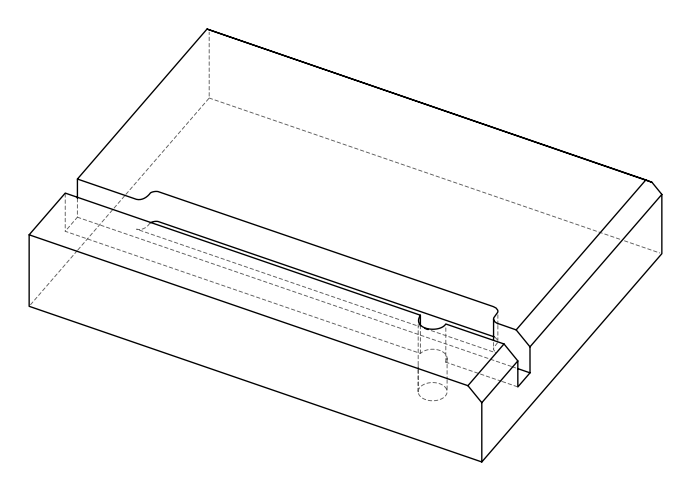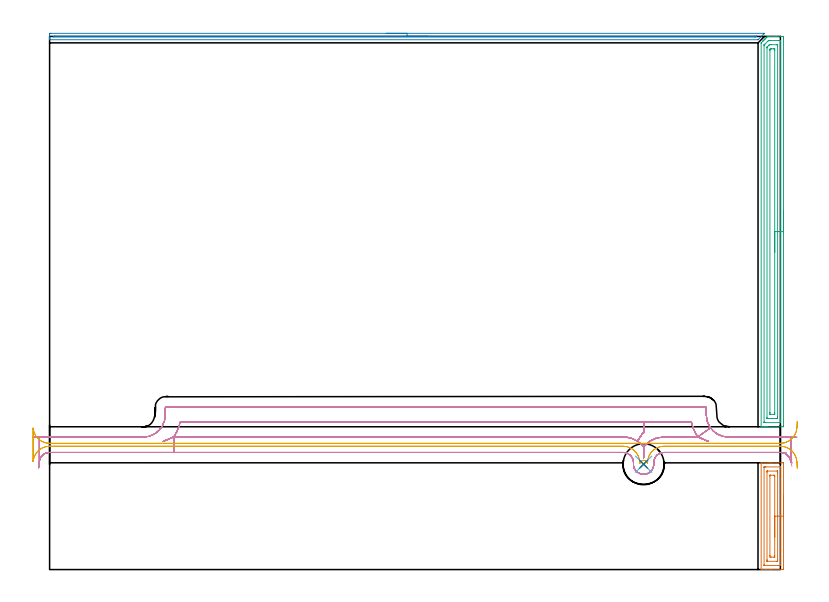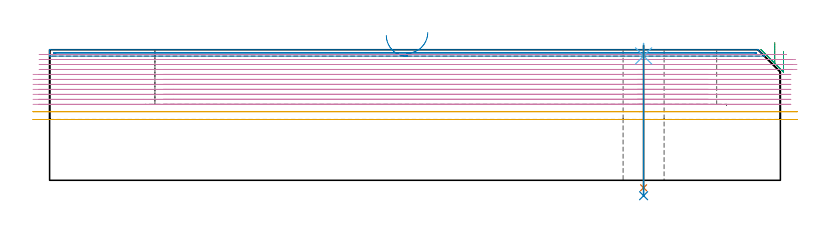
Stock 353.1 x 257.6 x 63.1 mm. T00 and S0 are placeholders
(PLAN: 8 operations, 5 tool changes, 47.7 min)
(1 AREA_MILL | FG_CHAMFER_SURFACE | UGT0205_001 | 1.91 min | 3370 mm3)
(2 AREA_MILL_1 | FG_CHAMFER_SURFACE_1 | UGT0205_001 | 5.64 min | 1677 mm3)
(3 AREA_MILL_2 | FG_CHAMFER_SURFACE_2 | UGT0205_001 | 6.27 min | 11316 mm3)
(4 MILL_OPEN_POCKET | POCKET_OPEN | NXT0201_013 | Follow Part, ap 2.5, ae 75% | 30.05 min | 271316 mm3)
(5 MILL_RECTANGULAR_SLOT | SLOT_RECTANGULAR | NXT0201_012 | Follow Part, ap 4, ae 75% | 3.19 min | 45848 mm3)
(6 SPOT_DRILL | STEP1HOLE | NXT0321_9005460120000 | 0.05 min | 0 mm3)
(7 DRILL_THROUGH_HOLE_INTO_CENTER | STEP1HOLE | NXT0301_087 | 0.28 min | 3125 mm3)
(8 DRILL_TO_ENLARGE_THROUGH_HOLE | STEP1HOLE | UGT0301_264 | 0.29 min | 6161 mm3)
(TOOL UGT0205_001 | Chamfer Mill 20 x 3 x 45 deg. | D20 FL50 Z2)
(TOOL NXT0201_013 | ENDMILL 10mm | D10 FL30 Z4)
(TOOL NXT0201_012 | ENDMILL 16mm [2P460-1600-NA 1630] | D16 FL38 Z6)
(TOOL NXT0321_9005460120000 | NC Spot Drill, 142deg, 12mm, Carbide, Uncoated | D12 PA142 FL30 Z2)
(TOOL NXT0301_087 | Carbide Drill 11.6mm [860.1-1160-058A1-MM 2214] | D11.6 PA140 FL72 Z2)
(TOOL UGT0301_264 | Twist Drill 19.8 mm | D19.8 PA118 FL140 Z2)
(OP 1 AREA_MILL)
G17 G21 G94 G90
T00 M6
G54
G17 G0 G90 X354.6 Y35.8 S1061 M3
G43 Z73.1 H0
Z62.3
G94 G1 Y35.762 Z61.428 F250.
Y35.648 Z60.564
Y35.459 Z59.712
Y35.197 Z58.88
Y34.863 Z58.074
Y34.46 Z57.3
Y33.991 Z56.564
Y33.46 Z55.872
Y32.871 Z55.229
Y32.228 Z54.64
Y31.536 Z54.108
Y30.8 Z53.64
Y30.026 Z53.237
Y29.22 Z52.903
Y28.388 Z52.641
Y27.536 Z52.452
Y26.672 Z52.338
Y25.8 Z52.3
Y0.526
X354.595 Y0.158 Z52.302
X354.591 Y0.01 Z52.305
X354.437 Y0. Z52.459
X348.757 Z58.137
X348.036 Z58.862
X347.87 Z59.028
X346.097 Z60.8
X343.995 Z62.903
X343.815 Z63.077
X343.804 Y0.008 Z63.089
X343.8 Y0.082 Z63.1
Y51.517
X343.803 Y51.592 Z63.089
X343.815 Y51.6 Z63.077
X343.995 Z62.903
X348.036 Z58.862
X348.757 Z58.137
X354.076 Z52.82
X354.44 Y51.597 Z52.456
X354.591 Y51.59 Z52.305
X354.599 Y51.438 Z52.299
X354.6 Y51.074 Z52.3
Y25.8
X353.186 Z53.714
Y2.304
X353.181 Y2.08 Z53.719
X353.179 Y2.027 Z53.721
X353.171 Y2.01 Z53.729
X353.102 Y2.007 Z53.798
X352.903 Y2.003 Z53.997
X352.603 Y2. Z54.297
X352.303 Z54.597
X345.332 Y2.001 Z61.568
X345.285 Y2.002 Z61.615
X345.238 Y2.007 Z61.662
X345.222 Y2.01 Z61.678
X345.22 Y2.027 Z61.68
X345.217 Y2.08 Z61.683
X345.214 Y2.296 Z61.686
Y49.296
X345.219 Y49.52 Z61.681
X345.221 Y49.573 Z61.679
X345.229 Y49.59 Z61.671
X345.298 Y49.593 Z61.602
X345.497 Y49.597 Z61.403
X345.797 Y49.6 Z61.103
X346.097 Z60.803
X353.068 Y49.599 Z53.832
X353.115 Y49.598 Z53.785
X353.162 Y49.593 Z53.738
X353.178 Y49.59 Z53.722
X353.18 Y49.573 Z53.72
X353.183 Y49.52 Z53.717
X353.186 Y49.304 Z53.714
Y25.8
X351.772 Z55.128
X351.771 Y4.605 Z55.129
X351.77 Y4.073 Z55.13
X351.768 Y4.03 Z55.132
X351.766 Y4.016 Z55.134
X351.71 Y4.01 Z55.19
X351.563 Y4.002 Z55.337
X351.49 Y4. Z55.41
X346.91 Y4.001 Z59.99
X346.763 Y4.004 Z60.137
X346.666 Y4.01 Z60.234
X346.634 Y4.017 Z60.266
X346.632 Y4.024 Z60.268
X346.63 Y4.073 Z60.27
X346.629 Y4.428 Z60.271
X346.628 Y4.96 Z60.272
X346.629 Y46.995 Z60.271
X346.63 Y47.527 Z60.27
X346.632 Y47.57 Z60.268
X346.634 Y47.584 Z60.266
X346.69 Y47.59 Z60.21
X346.837 Y47.598 Z60.063
X346.91 Y47.6 Z59.99
X351.49 Y47.599 Z55.41
X351.637 Y47.596 Z55.263
X351.734 Y47.59 Z55.166
X351.766 Y47.583 Z55.134
X351.768 Y47.576 Z55.132
X351.77 Y47.527 Z55.13
X351.771 Y47.172 Z55.129
X351.772 Y46.64 Z55.128
Y25.8
X350.357 Z56.543
Y6.734
X350.351 Y6.026 Z56.549
X350.348 Y6.01 Z56.552
X350.331 Y6.006 Z56.569
X350.285 Y6.002 Z56.615
X350.194 Y6. Z56.706
X350.01 Z56.89
X348.601 Y6.002 Z58.299
X348.05 Y6.022 Z58.85
X348.044 Y6.56 Z58.856
X348.043 Y6.734 Z58.857
Y44.866
X348.049 Y45.574 Z58.851
X348.052 Y45.59 Z58.848
X348.069 Y45.594 Z58.831
X348.115 Y45.598 Z58.785
X348.206 Y45.6 Z58.694
X348.39 Z58.51
X349.799 Y45.598 Z57.101
X350.35 Y45.578 Z56.55
X350.356 Y45.04 Z56.544
X350.357 Y44.866 Z56.543
Y25.8
Y24.928 Z56.581
Y24.063 Z56.695
Y23.212 Z56.883
Y22.38 Z57.146
Y21.574 Z57.48
Y20.8 Z57.882
Y20.064 Z58.351
Y19.372 Z58.882
Y18.729 Z59.472
Y18.14 Z60.115
Y17.608 Z60.807
Y17.14 Z61.543
Y16.737 Z62.316
Y16.403 Z63.122
Y16.141 Z63.954
Y15.952 Z64.806
Y15.838 Z65.671
Y15.8 Z66.543
G0 Z73.1
M5
M2
(OP 2 AREA_MILL_1)
G17 G21 G94 G90
T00 M6
G54
G17 G0 G90 X162.7 Y259.1 S1061 M3
G43 Z73.1 H0
Z70.
G94 G1 X162.738 Z69.128 F250.
X162.852 Z68.264
X163.041 Z67.412
X163.303 Z66.58
X163.637 Z65.774
X164.04 Z65.
X164.508 Z64.264
X165.04 Z63.572
X165.629 Z62.929
X166.272 Z62.34
X166.964 Z61.808
X167.7 Z61.34
X168.474 Z60.937
X169.28 Z60.603
X170.112 Z60.341
X170.964 Z60.152
X171.828 Z60.038
X172.7 Z60.
X345.285 Y259.099 Z59.999
X345.316 Y259.098 Z59.998
X345.347 Y259.095 Z59.999
X345.382 Y259.09 Z60.002
X345.295 Y258.993 Z60.103
X345.246 Y258.945 Z60.154
X342.54 Y256.239 Z62.86
X342.369 Y256.071 Z63.026
X342.295 Y256.004 Z63.089
X342.093 Y256. Z63.1
X0.179
X0.01 Y256.003 Z63.088
X0.004 Y256.098 Z62.994
X0. Y256.199 Z62.9
Y256.423 Z62.676
Y257.116 Z61.978
Y258.33 Z60.767
X0.006 Y258.851 Z60.244
X0.01 Y259.093 Z60.001
X0.371 Y259.098 Z60.
X0.626 Y259.1
X172.7
Y257.686 Z61.414
X340.892
X341.199 Y257.685 Z61.415
X341.509 Y257.682 Z61.418
X341.515 Y257.679 Z61.421
Y257.677 Z61.423
X341.331 Y257.486 Z61.614
X341.297 Y257.453 Z61.647
X341.262 Y257.424 Z61.676
X341.199 Y257.421 Z61.679
X340.89 Y257.416 Z61.684
X340.585 Y257.415 Z61.685
X340.305 Y257.414 Z61.686
X2.413 Y257.415 Z61.685
X2.105 Y257.416 Z61.684
X2.041 Y257.419 Z61.681
X2.015 Y257.421 Z61.679
X2.01 Y257.432 Z61.668
X2.008 Y257.51 Z61.59
X2.026 Y257.679 Z61.421
X2.207 Y257.682 Z61.418
X2.413 Y257.684 Z61.416
X2.721 Y257.686 Z61.414
X3.
X172.7
X173.572 Z61.452
X174.436 Z61.566
X175.288 Z61.755
X176.12 Z62.017
X176.926 Z62.351
X177.7 Z62.754
X178.436 Z63.223
X179.128 Z63.754
X179.771 Z64.343
X180.36 Z64.986
X180.892 Z65.678
X181.36 Z66.414
X181.763 Z67.188
X182.097 Z67.994
X182.359 Z68.826
X182.548 Z69.678
X182.662 Z70.543
X182.7 Z71.414
G0 Z73.1
M5
M2
(OP 3 AREA_MILL_2)
G17 G21 G94 G90
T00 M6
G54
G17 G0 G90 X354.6 Y173.3 S1061 M3
G43 Z73.1 H0
Z62.3
G94 G1 Y173.262 Z61.428 F250.
Y173.148 Z60.564
Y172.959 Z59.712
Y172.697 Z58.88
Y172.363 Z58.074
Y171.96 Z57.3
Y171.492 Z56.564
Y170.96 Z55.872
Y170.371 Z55.229
Y169.728 Z54.64
Y169.036 Z54.108
Y168.3 Z53.64
Y167.526 Z53.237
Y166.72 Z52.903
Y165.888 Z52.641
Y165.036 Z52.452
Y164.172 Z52.338
Y163.3 Z52.3
Y69.604
X354.596 Y69.235 Z52.302
X354.592 Y69.01 Z52.306
X354.363 Y69. Z52.534
X346.983 Z59.911
X346.41 Z60.487
X346.097 Z60.799
X345.524 Z61.373
X345.21 Z61.685
X344.583 Z62.316
X344.17 Z62.729
X343.828 Z63.062
X343.802 Y69.009 Z63.088
X343.8 Y69.158 Z63.1
Y254.319
X343.803 Y254.495 Z63.089
X343.861 Y254.559 Z63.035
X344.031 Y254.731 Z62.869
X344.619 Y255.321 Z62.277
X344.726 Y255.426 Z62.174
X344.809 Y255.509 Z62.091
X344.915 Y255.617 Z61.981
X345.019 Y255.72 Z61.88
X345.106 Y255.806 Z61.793
X345.21 Y255.912 Z61.686
X345.313 Y256.013 Z61.586
X345.404 Y256.104 Z61.496
X345.506 Y256.208 Z61.39
X345.607 Y256.307 Z61.293
X345.701 Y256.401 Z61.199
X345.801 Y256.503 Z61.095
X345.9 Y256.601 Z60.999
X345.998 Y256.699 Z60.901
X346.097 Y256.799 Z60.799
X346.54 Y257.241 Z60.359
X346.701 Y257.402 Z60.198
X346.891 Y257.591 Z60.007
X346.902 Y257.599 Z59.995
X346.983 Y257.6 Z59.916
X347.091 Z59.809
X348.13 Z58.77
X348.757 Z58.139
X349.957 Z56.94
X350.53 Z56.365
X351.13 Z55.765
X353.79 Z53.107
X354.076 Y257.597 Z52.82
X354.591 Y257.592 Z52.306
X354.594 Y257.517 Z52.303
X354.599 Y256.996 Z52.301
X354.6 Y256.469 Z52.3
Y163.3
X353.186 Z53.714
Y71.393
X353.184 Y71.167 Z53.716
X353.181 Y71.056 Z53.719
X353.179 Y71.01 Z53.721
X353.075 Y71.007 Z53.825
X352.688 Y71.001 Z54.212
X345.596 Z61.304
X345.351 Y71.004 Z61.549
X345.256 Y71.009 Z61.644
X345.221 Y71.012 Z61.679
X345.219 Y71.057 Z61.681
X345.216 Y71.166 Z61.684
X345.214 Y71.385 Z61.686
X345.215 Y253.422 Z61.685
Y253.427
X345.221 Y253.45 Z61.679
X345.236 Y253.474 Z61.664
X345.281 Y253.526 Z61.619
X345.362 Y253.611 Z61.538
X345.485 Y253.735 Z61.415
X345.638 Y253.888 Z61.262
X346.968 Y255.219 Z59.932
X346.983 Y255.234 Z59.917
X347.276 Y255.514 Z59.624
X347.361 Y255.59 Z59.539
X347.488 Y255.596 Z59.412
X347.87 Y255.599 Z59.03
X348.371 Y255.6 Z58.529
X352.303 Z54.597
X352.804 Y255.599 Z54.096
X353.049 Y255.596 Z53.851
X353.144 Y255.591 Z53.756
X353.179 Y255.588 Z53.721
X353.181 Y255.543 Z53.719
X353.184 Y255.434 Z53.716
X353.186 Y255.215 Z53.714
Y163.3
X351.772 Z55.128
X351.771 Y74.066 Z55.129
X351.769 Y73.711 Z55.131
X351.765 Y73.173 Z55.135
X351.754 Y73.01 Z55.146
X351.586 Y73.003 Z55.314
X351.417 Y73.001 Z55.483
X350.702 Y73. Z56.198
X348.929 Z57.971
X347.155 Z59.745
X346.983 Y73.002 Z59.917
X346.811 Y73.005 Z60.089
X346.697 Y73.01 Z60.203
X346.635 Y73.02 Z60.265
X346.633 Y73.055 Z60.267
X346.631 Y73.173 Z60.269
X346.629 Y73.53 Z60.271
Y251.998
X346.632 Y252.267 Z60.268
X346.635 Y252.399 Z60.265
X346.639 Y252.428 Z60.261
X346.665 Y252.458 Z60.235
X346.735 Y252.534 Z60.165
X347.304 Y253.104 Z59.596
X347.627 Y253.427 Z59.273
X347.752 Y253.545 Z59.148
X347.791 Y253.58 Z59.109
X347.87 Y253.59 Z59.03
X348.585 Y253.599 Z58.315
X351.244 Y253.6 Z55.656
X351.417 Y253.598 Z55.483
X351.589 Y253.595 Z55.311
X351.703 Y253.59 Z55.197
X351.765 Y253.58 Z55.135
X351.767 Y253.545 Z55.133
X351.769 Y253.427 Z55.131
X351.771 Y253.07 Z55.129
X351.772 Y163.3 Z55.128
X350.357 Z56.543
Y75.85
X350.355 Y75.135 Z56.545
X350.351 Y75.03 Z56.549
X350.349 Y75.01 Z56.551
X350.329 Y75.007 Z56.571
X350.277 Y75.004 Z56.623
X350.066 Y75.001 Z56.834
X348.321 Z58.579
X348.124 Y75.003 Z58.776
X348.075 Y75.006 Z58.825
X348.054 Y75.01 Z58.846
X348.05 Y75.02 Z58.85
X348.048 Y75.087 Z58.852
X348.043 Y75.676 Z58.857
Y75.85
Y250.75
X348.045 Y251.109 Z58.855
X348.047 Y251.288 Z58.853
X348.05 Y251.374 Z58.85
X348.085 Y251.425 Z58.815
X348.18 Y251.521 Z58.72
X348.239 Y251.578 Z58.661
X348.335 Y251.59 Z58.565
X348.757 Y251.599 Z58.143
X348.799 Y251.6 Z58.101
X349.643 Z57.257
X350.079 Y251.599 Z56.821
X350.277 Y251.597 Z56.623
X350.325 Y251.594 Z56.575
X350.346 Y251.591 Z56.554
X350.35 Y251.58 Z56.55
X350.352 Y251.513 Z56.548
X350.357 Y250.924 Z56.543
Y250.75
Y163.3
Y162.428 Z56.581
Y161.564 Z56.695
Y160.712 Z56.883
Y159.88 Z57.146
Y159.074 Z57.48
Y158.3 Z57.882
Y157.564 Z58.351
Y156.872 Z58.882
Y156.229 Z59.472
Y155.64 Z60.115
Y155.108 Z60.807
Y154.64 Z61.543
Y154.237 Z62.316
Y153.903 Z63.122
Y153.641 Z63.954
Y153.452 Z64.806
Y153.338 Z65.671
Y153.3 Z66.543
G0 Z73.1
M5
M2
(OP 4 MILL_OPEN_POCKET)
G17 G21 G94 G90
T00 M6
G54
G17 G0 G90 X356.068 Y64. S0 M3
G43 Z73.201 H0
Z60.792
G94 G1 X353.068 F250.
X328. F500.
G2 X319.302 Y68.468 R10.7
G1 X313.205 Y64.1
G2 X310.14 Y71.2 R18.2
G1 X287.227
Y66.2
X286.773
G2 X287. Y66.047 R17.5
X287.227 Y66.2 R17.5
G1 Y71.2
X63.06
G2 X59.995 Y64.1 R18.2
G1 X54.91 Y61.929
X59.995 Y64.1
X277.125
G2 X287. Y59.264 R12.5
G1 Y53.92
Y59.264
G2 X296.875 Y64.1 R12.5
G1 X313.205
X318.29 Y61.929
X313.205 Y64.1
X319.302 Y68.468
G2 X317.3 Y74.7 R10.7
G1 Y78.
G3 X316.6 Y78.7 R0.7
G1 X56.6
G3 X55.9 Y78. R0.7
G1 Y74.7
G2 X45.2 Y64. R10.7
G1 X-5.
Y52.147
X-4.97
G2 X0. Y56.6 R5.
G1 X277.125
G2 X282.112 Y51.246 R5.
G3 X291.888 Y51.246 R-4.9
G2 X296.875 Y56.6 R5.
G1 X353.067
X356.067 F250.
G0 Z73.201
X360.462 Y64.
Z58.383
G1 X357.462
X328. F500.
G2 X319.302 Y68.468 R10.7
G1 X313.205 Y64.1
G2 X310.14 Y71.2 R18.2
G1 X287.227
Y66.2
X286.773
G2 X287. Y66.047 R17.5
X287.227 Y66.2 R17.5
G1 Y71.2
X63.06
G2 X59.995 Y64.1 R18.2
G1 X54.91 Y61.929
X59.995 Y64.1
X277.125
G2 X287. Y59.264 R12.5
G1 Y53.92
Y59.264
G2 X296.875 Y64.1 R12.5
G1 X313.205
X318.29 Y61.929
X313.205 Y64.1
X319.302 Y68.468
G2 X317.3 Y74.7 R10.7
G1 Y78.
G3 X316.6 Y78.7 R0.7
G1 X56.6
G3 X55.9 Y78. R0.7
G1 Y74.7
G2 X45.2 Y64. R10.7
G1 X-5.
Y52.147
X-4.97
G2 X0. Y56.6 R5.
G1 X277.125
G2 X282.112 Y51.246 R5.
G3 X291.888 Y51.246 R-4.9
G2 X296.875 Y56.6 R5.
G1 X353.1
G2 X356.438 Y55.322 R5.
G1 X358.672 Y53.319 F250.
G0 X361.1 Y64. Z55.974
G1 X358.1
X328. F500.
G2 X319.302 Y68.468 R10.7
G1 X313.205 Y64.1
G2 X310.14 Y71.2 R18.2
G1 X287.227
Y66.2
X286.773
G2 X287. Y66.047 R17.5
X287.227 Y66.2 R17.5
G1 Y71.2
X63.06
G2 X59.995 Y64.1 R18.2
G1 X54.91 Y61.929
X59.995 Y64.1
X277.125
G2 X287. Y59.264 R12.5
G1 Y53.92
Y59.264
G2 X296.875 Y64.1 R12.5
G1 X313.205
X318.29 Y61.929
X313.205 Y64.1
X319.302 Y68.468
G2 X317.3 Y74.7 R10.7
G1 Y78.
G3 X316.6 Y78.7 R0.7
G1 X56.6
G3 X55.9 Y78. R0.7
G1 Y74.7
G2 X45.2 Y64. R10.7
G1 X-5.
Y52.147
X-4.97
G2 X0. Y56.6 R5.
G1 X277.125
G2 X282.112 Y51.246 R5.
G3 X291.888 Y51.246 R-4.9
G2 X296.875 Y56.6 R5.
G1 X353.1
G2 X357.437 Y54.088 R5.
G1 X358.93 Y51.486 F250.
G0 X361.1 Y64. Z53.564
G1 X358.1
X328. F500.
G2 X319.302 Y68.468 R10.7
G1 X313.205 Y64.1
G2 X310.14 Y71.2 R18.2
G1 X287.227
Y66.2
X286.773
G2 X287. Y66.047 R17.5
X287.227 Y66.2 R17.5
G1 Y71.2
X63.06
G2 X59.995 Y64.1 R18.2
G1 X54.91 Y61.929
X59.995 Y64.1
X277.125
G2 X287. Y59.264 R12.5
G1 Y53.92
Y59.264
G2 X296.875 Y64.1 R12.5
G1 X313.205
X318.29 Y61.929
X313.205 Y64.1
X319.302 Y68.468
G2 X317.3 Y74.7 R10.7
G1 Y78.
G3 X316.6 Y78.7 R0.7
G1 X56.6
G3 X55.9 Y78. R0.7
G1 Y74.7
G2 X45.2 Y64. R10.7
G1 X-5.
Y52.147
X-4.97
G2 X0. Y56.6 R5.
G1 X277.125
G2 X282.112 Y51.246 R5.
G3 X291.888 Y51.246 R-4.9
G2 X296.875 Y56.6 R5.
G1 X353.1
G2 X357.947 Y52.828 R5.
G1 X358.683 Y49.919 F250.
G0 Z73.201
X-5.298 Y49.165
Z51.155
G1 X-4.97 Y52.147
G2 X0. Y56.6 R5. F500.
G1 X59.995
Y64.1
X277.125
G2 X284.016 Y62.029 R12.5
G1 X286.773 Y66.2
G2 X287. Y66.047 R17.5
X287.227 Y66.2 R17.5
G1 X286.773
X284.016 Y62.029
G2 X287. Y59.264 R12.5
G1 Y53.92
Y59.264
G2 X296.875 Y64.1 R12.5
G1 X313.205
X318.29 Y61.929
X313.205 Y64.1
G2 X310.14 Y71.2 R18.2
G1 X63.06
G2 X59.995 Y64.1 R18.2
G1 X54.91 Y61.929
X59.995 Y64.1
Y56.6
X277.125
G2 X282.112 Y51.246 R5.
G3 X291.888 Y51.246 R-4.9
G2 X296.875 Y56.6 R5.
G1 X353.1
G2 X358.09 Y51.916 R5.
G1 X358.1
Y64.
X328.
G2 X317.3 Y74.7 R10.7
G1 Y78.
G3 X316.6 Y78.7 R0.7
G1 X56.6
G3 X55.9 Y78. R0.7
G1 Y74.7
G2 X45.2 Y64. R10.7
G1 X-5.
X-8. F250.
G0 X-5.298 Y49.165 Z48.746
G1 X-4.97 Y52.147
G2 X0. Y56.6 R5. F500.
G1 X59.995
Y64.1
X277.125
G2 X284.016 Y62.029 R12.5
G1 X286.773 Y66.2
G2 X287. Y66.047 R17.5
X287.227 Y66.2 R17.5
G1 X286.773
X284.016 Y62.029
G2 X287. Y59.264 R12.5
G1 Y53.92
Y59.264
G2 X296.875 Y64.1 R12.5
G1 X313.205
X318.29 Y61.929
X313.205 Y64.1
G2 X310.14 Y71.2 R18.2
G1 X63.06
G2 X59.995 Y64.1 R18.2
G1 X54.91 Y61.929
X59.995 Y64.1
Y56.6
X277.125
G2 X282.112 Y51.246 R5.
G3 X291.888 Y51.246 R-4.9
G2 X296.875 Y56.6 R5.
G1 X353.1
G2 X358.09 Y51.916 R5.
G1 X358.1
Y64.
X328.
G2 X317.3 Y74.7 R10.7
G1 Y78.
G3 X316.6 Y78.7 R0.7
G1 X56.6
G3 X55.9 Y78. R0.7
G1 Y74.7
G2 X45.2 Y64. R10.7
G1 X-5.
X-8. F250.
G0 X-5.298 Y49.165 Z46.337
G1 X-4.97 Y52.147
G2 X0. Y56.6 R5. F500.
G1 X59.995
Y64.1
X277.125
G2 X284.016 Y62.029 R12.5
G1 X286.773 Y66.2
G2 X287. Y66.047 R17.5
X287.227 Y66.2 R17.5
G1 X286.773
X284.016 Y62.029
G2 X287. Y59.264 R12.5
G1 Y53.92
Y59.264
G2 X296.875 Y64.1 R12.5
G1 X313.205
X318.29 Y61.929
X313.205 Y64.1
G2 X310.14 Y71.2 R18.2
G1 X63.06
G2 X59.995 Y64.1 R18.2
G1 X54.91 Y61.929
X59.995 Y64.1
Y56.6
X277.125
G2 X282.112 Y51.246 R5.
G3 X291.888 Y51.246 R-4.9
G2 X296.875 Y56.6 R5.
G1 X353.1
G2 X358.09 Y51.916 R5.
G1 X358.1
Y64.
X328.
G2 X317.3 Y74.7 R10.7
G1 Y78.
G3 X316.6 Y78.7 R0.7
G1 X56.6
G3 X55.9 Y78. R0.7
G1 Y74.7
G2 X45.2 Y64. R10.7
G1 X-5.
X-8. F250.
G0 X-5.298 Y49.165 Z43.928
G1 X-4.97 Y52.147
G2 X0. Y56.6 R5. F500.
G1 X59.995
Y64.1
X277.125
G2 X284.016 Y62.029 R12.5
G1 X286.773 Y66.2
G2 X287. Y66.047 R17.5
X287.227 Y66.2 R17.5
G1 X286.773
X284.016 Y62.029
G2 X287. Y59.264 R12.5
G1 Y53.92
Y59.264
G2 X296.875 Y64.1 R12.5
G1 X313.205
X318.29 Y61.929
X313.205 Y64.1
G2 X310.14 Y71.2 R18.2
G1 X63.06
G2 X59.995 Y64.1 R18.2
G1 X54.91 Y61.929
X59.995 Y64.1
Y56.6
X277.125
G2 X282.112 Y51.246 R5.
G3 X291.888 Y51.246 R-4.9
G2 X296.875 Y56.6 R5.
G1 X353.1
G2 X358.09 Y51.916 R5.
G1 X358.1
Y64.
X328.
G2 X317.3 Y74.7 R10.7
G1 Y78.
G3 X316.6 Y78.7 R0.7
G1 X56.6
G3 X55.9 Y78. R0.7
G1 Y74.7
G2 X45.2 Y64. R10.7
G1 X-5.
X-8. F250.
G0 X-5.298 Y49.165 Z41.518
G1 X-4.97 Y52.147
G2 X0. Y56.6 R5. F500.
G1 X59.995
Y64.1
X277.125
G2 X284.016 Y62.029 R12.5
G1 X286.773 Y66.2
G2 X287. Y66.047 R17.5
X287.227 Y66.2 R17.5
G1 X286.773
X284.016 Y62.029
G2 X287. Y59.264 R12.5
G1 Y53.92
Y59.264
G2 X296.875 Y64.1 R12.5
G1 X313.205
X318.29 Y61.929
X313.205 Y64.1
G2 X310.14 Y71.2 R18.2
G1 X63.06
G2 X59.995 Y64.1 R18.2
G1 X54.91 Y61.929
X59.995 Y64.1
Y56.6
X277.125
G2 X282.112 Y51.246 R5.
G3 X291.888 Y51.246 R-4.9
G2 X296.875 Y56.6 R5.
G1 X353.1
G2 X358.09 Y51.916 R5.
G1 X358.1
Y64.
X328.
G2 X317.3 Y74.7 R10.7
G1 Y78.
G3 X316.6 Y78.7 R0.7
G1 X56.6
G3 X55.9 Y78. R0.7
G1 Y74.7
G2 X45.2 Y64. R10.7
G1 X-5.
X-8. F250.
G0 X-5.298 Y49.165 Z39.109
G1 X-4.97 Y52.147
G2 X0. Y56.6 R5. F500.
G1 X59.995
Y64.1
X277.125
G2 X284.016 Y62.029 R12.5
G1 X286.773 Y66.2
G2 X287. Y66.047 R17.5
X287.227 Y66.2 R17.5
G1 X286.773
X284.016 Y62.029
G2 X287. Y59.264 R12.5
G1 Y53.92
Y59.264
G2 X296.875 Y64.1 R12.5
G1 X313.205
X318.29 Y61.929
X313.205 Y64.1
G2 X310.14 Y71.2 R18.2
G1 X63.06
G2 X59.995 Y64.1 R18.2
G1 X54.91 Y61.929
X59.995 Y64.1
Y56.6
X277.125
G2 X282.112 Y51.246 R5.
G3 X291.888 Y51.246 R-4.9
G2 X296.875 Y56.6 R5.
G1 X353.1
G2 X358.09 Y51.916 R5.
G1 X358.1
Y64.
X328.
G2 X317.3 Y74.7 R10.7
G1 Y78.
G3 X316.6 Y78.7 R0.7
G1 X56.6
G3 X55.9 Y78. R0.7
G1 Y74.7
G2 X45.2 Y64. R10.7
G1 X-5.
X-8. F250.
G0 X-5.298 Y49.165 Z36.7
G1 X-4.97 Y52.147
G2 X0. Y56.6 R5. F500.
G1 X59.995
Y64.1
X277.125
G2 X284.016 Y62.029 R12.5
G1 X286.773 Y66.2
G2 X287. Y66.047 R17.5
X287.227 Y66.2 R17.5
G1 X286.773
X284.016 Y62.029
G2 X287. Y59.264 R12.5
G1 Y53.92
Y59.264
G2 X296.875 Y64.1 R12.5
G1 X313.205
X318.29 Y61.929
X313.205 Y64.1
G2 X310.14 Y71.2 R18.2
G1 X63.06
G2 X59.995 Y64.1 R18.2
G1 X54.91 Y61.929
X59.995 Y64.1
Y56.6
X277.125
G2 X282.112 Y51.246 R5.
G3 X291.888 Y51.246 R-4.9
G2 X296.875 Y56.6 R5.
G1 X353.1
G2 X358.09 Y51.916 R5.
G1 X358.1
Y64.
X328.
G2 X317.3 Y74.7 R10.7
G1 Y78.
G3 X316.6 Y78.7 R0.7
G1 X56.6
G3 X55.9 Y78. R0.7
G1 Y74.7
G2 X45.2 Y64. R10.7
G1 X-5.
X-8. F250.
G0 Z73.201
M5
M2
(OP 5 MILL_RECTANGULAR_SLOT)
G17 G21 G94 G90
T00 M6
G54
G17 G0 G90 X361.24 Y71.596 S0 M3
G43 Z73.1 H1
Z33.144
G94 G1 X361.09 Y68.6 F250.
G2 X353.1 Y61. R8. F500.
G1 X0.
G2 X-7.97 Y68.308 R8.
G1 X-8.
Y52.292
X-7.97
G2 X0. Y59.6 R8.
G1 X277.125
G2 X285.115 Y51.209 R8.
G1 X285.125 Y51.208
G2 X288.875 Y51.208 R1.9
G1 X288.885 Y51.209
G2 X296.875 Y59.6 R8.
G1 X353.1
G2 X361.09 Y52. R8.
G1 X361.24 Y49.004 F250.
G0 Y71.596 Z29.4
G1 X361.09 Y68.6
G2 X353.1 Y61. R8. F500.
G1 X0.
G2 X-7.97 Y68.308 R8.
G1 X-8.
Y52.292
X-7.97
G2 X0. Y59.6 R8.
G1 X277.125
G2 X285.115 Y51.209 R8.
G1 X285.125 Y51.208
G2 X288.875 Y51.208 R1.9
G1 X288.885 Y51.209
G2 X296.875 Y59.6 R8.
G1 X353.1
G2 X361.09 Y52. R8.
G1 X361.24 Y49.004 F250.
G0 Z73.1
M5
M2
(OP 6 SPOT_DRILL)
G17 G21 G94 G90
T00 M6
G54
G17 G0 G90 X287. Y50.9 S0 M3
G43 Z73.1 H0
G94 G81 G98 Z60.1 F250. R66.1
G80
M5
M2
(OP 7 DRILL_THROUGH_HOLE_INTO_CENTER)
G17 G21 G94 G90
T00 M6
G54
G17 G0 G90 X287. Y50.9 S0 M3
G43 Z73.1 H1
G94 G73 G98 Z-3.611 F250. Q11.119 R65.1
G80
M5
M2
(OP 8 DRILL_TO_ENLARGE_THROUGH_HOLE)
G17 G21 G94 G90
T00 M6
G54
G17 G0 G90 X287. Y50.9 S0 M3
G43 Z73.1 H0
G94 G73 G98 Z-7.449 F250. Q17.637 R65.1
G80
M5
M2
